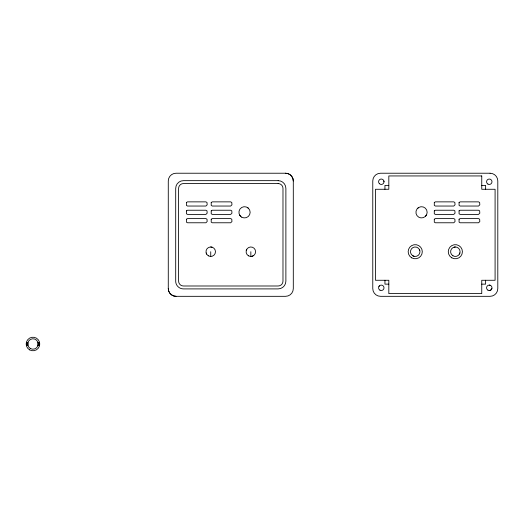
<?xml version="1.0" encoding="UTF-8"?>
<svg xmlns="http://www.w3.org/2000/svg" width="524" height="524" viewBox="0 0 524 524"><rect width="100%" height="100%" fill="white"/><g stroke="black" fill="none" stroke-linecap="round" stroke-linejoin="round"><path stroke-width="0.79" d="M26.377 342.637L26.377 345.349M39.575 345.349L39.575 342.637L38.023 342.637L38.023 345.349L39.575 345.349L38.023 345.349L38.488 345.349M246.267 250.492L246.739 249.345M459.45 254.088L459.921 252.948M491.898 288.508L491.198 289.72L489.986 290.42M425.508 216.288L426.398 215.122M378.944 286.451L379.376 285.888M417.569 208.349L418.735 207.452A5.613 5.613 0 0 1 427.152 212.318A5.613 5.613 0 0 1 418.735 217.178A5.613 5.613 0 0 1 418.735 207.452M252.077 256.302L253.216 255.823M454.111 247.138L455.343 246.974M27.464 342.637L27.929 342.637L27.929 345.349L27.464 345.349M39.575 342.637L38.023 342.644L38.488 342.637M285.56 173.228L176.018 173.228A7.742 7.742 0 0 0 168.276 180.977L168.276 288.58C168.191 292.719 171.879 296.407 176.018 296.322L285.56 296.322A7.742 7.742 0 0 0 293.302 288.58L293.302 180.977C293.394 176.837 289.7 173.143 285.56 173.228A7.742 7.742 0 0 1 293.302 180.977M388.821 185.404L384.944 185.404L384.944 189.275M481.752 185.404L485.624 185.404L485.624 189.275M388.821 284.146L384.944 284.146L384.944 280.274M481.752 284.146L485.624 284.146L485.624 280.274M210.733 246.974L211.965 247.138M489.278 285.095L489.986 285.187M412.86 255.823A4.742 4.742 0 0 0 419.973 251.717A4.742 4.742 0 0 0 412.86 247.61A4.742 4.742 0 0 0 412.86 255.823L413.999 256.302M247.341 207.452L248.507 208.349M239.678 215.122L240.568 216.288M419.338 249.345L419.809 250.492M206.155 252.948L206.626 254.088M383.909 181.049L384 181.749M250.845 251.717L250.845 256.557M210.733 251.717L210.733 256.557M176.018 296.322A7.742 7.742 0 0 1 168.276 288.58M186.426 202.487L186.426 205.421L187.513 206.043L205.919 206.043L207.17 204.792L207 202.487L205.919 201.864L187.513 201.864L186.426 202.487M186.426 210.851L186.426 213.785L187.513 214.408L205.919 214.408L207.17 213.157L207 210.851L205.919 210.229L187.513 210.229L186.426 210.851M186.426 219.215L186.426 222.143L187.513 222.772L205.919 222.772L207.17 221.521L207 219.215L205.919 218.593L187.513 218.593L186.426 219.215M211.211 202.487L211.211 205.421L212.292 206.043L230.698 206.043L231.955 204.792L231.785 202.487L230.698 201.864L212.292 201.864L211.211 202.487M211.211 210.851L211.211 213.785L212.292 214.408L230.698 214.408L231.955 213.157L231.785 210.851L230.698 210.229L212.292 210.229L211.211 210.851M211.211 219.215L211.211 222.143L212.292 222.772L230.698 222.772L231.955 221.521L231.785 219.215L230.698 218.593L212.292 218.593L211.211 219.215M434.291 202.487L434.291 205.421L435.379 206.043L453.784 206.043L455.035 204.792L454.865 202.487L453.784 201.864L435.379 201.864L434.291 202.487M434.291 210.851L434.291 213.785L435.379 214.408L453.784 214.408L455.035 213.157L454.865 210.851L453.784 210.229L435.379 210.229L434.291 210.851M434.291 219.215L434.291 222.143L435.379 222.772L453.784 222.772L455.035 221.521L454.865 219.215L453.784 218.593L435.379 218.593L434.291 219.215M459.076 202.487L459.076 205.421L460.157 206.043L478.563 206.043L479.814 204.792L479.65 202.487L478.563 201.864L460.157 201.864L459.076 202.487M459.076 210.851L459.076 213.785L460.157 214.408L478.563 214.408L479.814 213.157L479.65 210.851L478.563 210.229L460.157 210.229L459.076 210.851M459.076 219.215L459.076 222.143L460.157 222.772L478.563 222.772L479.814 221.521L479.65 219.215L478.563 218.593L460.157 218.593L459.076 219.215M490.058 173.228L380.516 173.228A7.742 7.742 0 0 0 372.774 180.977L372.774 288.58A7.742 7.742 0 0 0 380.516 296.322L490.058 296.322A7.742 7.742 0 0 0 497.8 288.58L497.8 180.977A7.742 7.742 0 0 0 490.058 173.228M481.752 175.94L388.821 175.94L388.821 189.275L375.479 189.275L375.479 280.274L388.821 280.274L388.821 293.61L481.752 293.61L481.752 280.274L495.088 280.274L495.088 189.275L481.752 189.275L481.752 175.94M278.139 180.656L183.446 180.656A7.742 7.742 0 0 0 175.697 188.398L175.697 281.152A7.742 7.742 0 0 0 176.739 285.023L177.302 285.868A7.742 7.742 0 0 0 183.446 288.901L278.139 288.901A7.742 7.742 0 0 0 285.881 281.152L285.881 188.398A7.742 7.742 0 0 0 278.139 180.656M278.139 183.557L183.446 183.557A4.84 4.84 0 0 0 178.605 188.398L178.605 281.152A4.84 4.84 0 0 0 183.446 285.993L278.139 285.993A4.84 4.84 0 0 0 282.98 281.152L282.98 188.398A4.84 4.84 0 0 0 278.139 183.557M29.586 349.862A6.779 6.779 0 0 0 39.752 343.993A6.779 6.779 0 0 0 29.586 338.124A6.779 6.779 0 0 0 29.586 349.862M30.366 348.519A5.227 5.227 0 0 0 38.206 343.993A5.227 5.227 0 0 0 30.366 339.467A5.227 5.227 0 0 0 30.366 348.519M379.376 183.669A2.712 2.712 0 0 0 383.909 182.45A2.712 2.712 0 0 0 380.588 179.129A2.712 2.712 0 0 0 379.376 183.669M379.933 290.152A2.712 2.712 0 0 0 384 287.8A2.712 2.712 0 0 0 379.933 285.456A2.712 2.712 0 0 0 379.933 290.152M487.923 184.094A2.712 2.712 0 0 0 491.99 181.749A2.712 2.712 0 0 0 487.923 179.404A2.712 2.712 0 0 0 487.923 184.094M487.923 290.152A2.712 2.712 0 0 0 491.99 287.8A2.712 2.712 0 0 0 487.923 285.456A2.712 2.712 0 0 0 487.923 290.152M451.806 257.834A7.067 7.067 0 0 0 462.41 251.717A7.067 7.067 0 0 0 451.806 245.599A7.067 7.067 0 0 0 451.806 257.834M411.694 257.834A7.067 7.067 0 0 0 422.298 251.717A7.067 7.067 0 0 0 411.694 245.599A7.067 7.067 0 0 0 411.694 257.834M452.972 255.823A4.742 4.742 0 0 0 460.085 251.717A4.742 4.742 0 0 0 452.972 247.61A4.742 4.742 0 0 0 452.972 255.823M241.728 217.178A5.613 5.613 0 0 0 250.151 212.318A5.613 5.613 0 0 0 241.728 207.452A5.613 5.613 0 0 0 241.728 217.178M208.362 255.823A4.742 4.742 0 0 0 215.475 251.717A4.742 4.742 0 0 0 208.362 247.61A4.742 4.742 0 0 0 208.362 255.823M248.474 255.823A4.742 4.742 0 0 0 255.588 251.717A4.742 4.742 0 0 0 248.474 247.61A4.742 4.742 0 0 0 248.474 255.823"/></g></svg>
